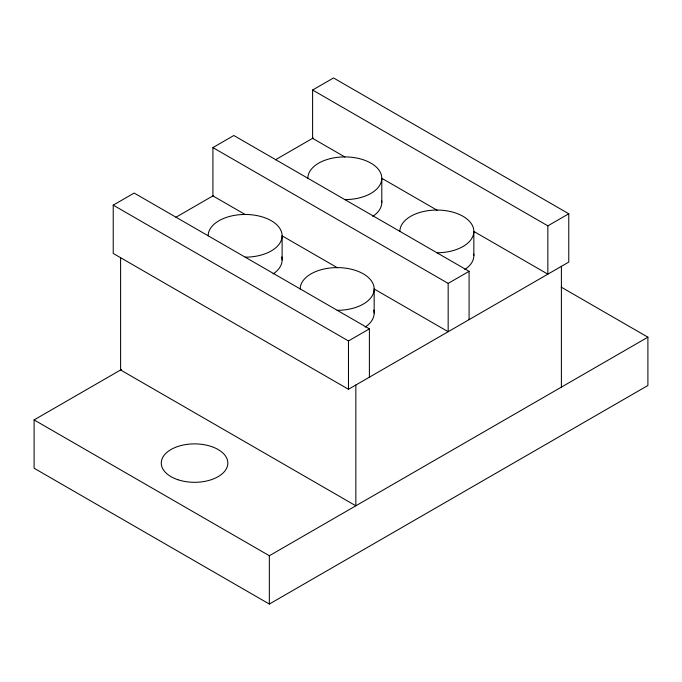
<?xml version="1.0" encoding="UTF-8"?>
<svg xmlns="http://www.w3.org/2000/svg" width="682" height="682" viewBox="0 0 682 682"><rect width="100%" height="100%" fill="white"/><g stroke="black" fill="none" stroke-linecap="round" stroke-linejoin="round"><path stroke-width="1.02" d="M344.887 156.988L312.603 138.344L312.603 90.033L333.524 77.953L568.771 213.773L568.771 262.084L348.476 389.269L113.229 253.448L113.229 205.137L134.149 193.057L369.397 328.877L369.397 377.189M245.205 214.54L212.912 195.896L212.912 147.585L233.832 135.505L469.088 271.325L469.088 319.636M175.905 217.26L213.696 195.444M275.451 159.793L313.243 137.969M561.184 287.113L647.9 337.181L647.9 385.492L269.347 604.047L34.1 468.227L34.1 419.916L121.601 369.397M113.229 205.137L348.476 340.957L369.397 328.877M212.912 147.585L448.168 283.397L469.088 271.325M312.603 90.033L547.851 225.844L568.771 213.773M34.1 419.916L269.347 555.736L647.9 337.181M437.145 210.244L381.792 178.292A36.981 21.355 0 0 0 344.819 156.911A36.981 21.355 0 0 0 307.838 178.258M474.05 231.548L547.851 274.164L547.851 225.844M337.462 267.796L282.109 235.844A36.981 21.355 0 0 0 245.136 214.463A36.981 21.355 0 0 0 208.155 235.81M374.358 289.1L448.168 331.716L448.168 283.397M561.397 266.338L561.397 387.12M399.882 231.403A36.981 21.355 0 0 1 436.864 210.056A36.981 21.355 0 0 1 473.845 231.403L473.845 255.562M381.801 202.418L381.801 178.258A36.981 21.355 0 0 1 344.819 199.613M300.199 288.955A36.981 21.355 0 0 1 337.181 267.608A36.981 21.355 0 0 1 374.162 288.955L374.162 313.115M355.851 385.006L355.851 505.797L120.603 369.976L120.603 257.668M348.476 340.957L348.476 389.269M282.118 259.97L282.118 235.81A36.981 21.355 0 0 1 245.136 257.165M269.347 555.736L269.347 604.047M373.787 310.071A36.981 21.355 0 0 1 365.134 327.096M374.162 288.955A36.981 21.355 0 0 1 337.181 310.31M281.743 256.935A36.981 21.355 0 0 1 273.081 273.951M473.751 254.036A36.981 21.355 0 0 1 464.817 269.543M473.845 231.403A36.981 21.355 0 0 1 436.864 252.758M381.707 200.892A36.981 21.355 0 0 1 372.764 216.399M177.917 479.736A33.282 19.215 0 0 0 227.839 463.095A33.282 19.215 0 0 0 177.917 446.454A33.282 19.215 0 0 0 177.917 479.736"/></g></svg>
